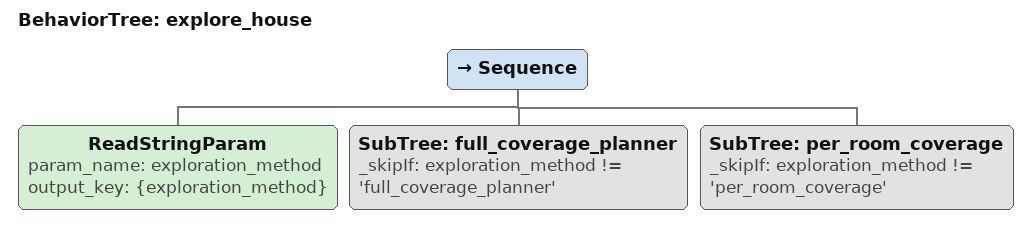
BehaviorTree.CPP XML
<?xml version="1.0" encoding="UTF-8"?>
<root BTCPP_format="4">
  <include path="exploration.xml"/>

  <!-- Explore the whole house, with the strategy the exploration_method parameter selects -->
  <BehaviorTree ID="explore_house">
    <Sequence>
      <ReadStringParam param_name="exploration_method"
                       output_key="{exploration_method}"/>
      <SubTree ID="full_coverage_planner"
               _skipIf="exploration_method != 'full_coverage_planner'"/>
      <SubTree ID="per_room_coverage"
               _skipIf="exploration_method != 'per_room_coverage'"/>
    </Sequence>
  </BehaviorTree>
</root>
